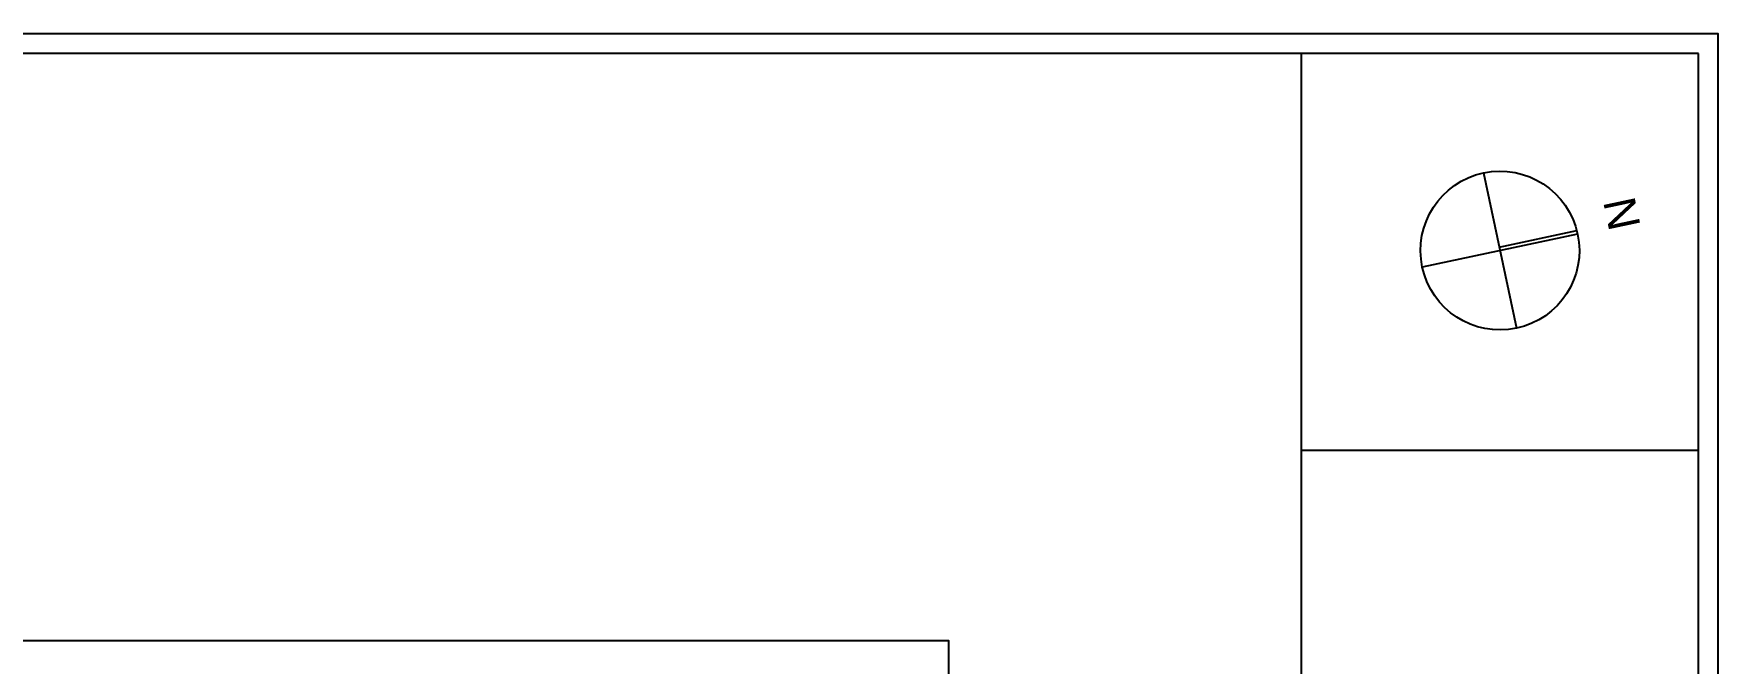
# Model space of a CAD drawing. Extents: x 613552 to 673048, y -929939 to -887889.
# Drawn here: x 651785 to 673002, y -895818 to -887889 of the extents above; entities that cross this region are included whole.
import ezdxf
from ezdxf.enums import TextEntityAlignment as Align

# ---------------------------------------------------------------- set-up
doc = ezdxf.new("R2010")
doc.units = 0
for name, color, linetype in [('2D_DRAFTING_-_GENERAL_PEN1', 7, 'CONTINUOUS'), ('AAA_MOBILJE_PEN_NO__61', 251, 'CONTINUOUS'), ('DRAWING___FIGURE_PEN_NO__1', 7, 'CONTINUOUS'), ('STRUCTURAL_-_BEARING', 7, 'CONTINUOUS'), ('STRUCTURAL_-_BEARING_PEN_N', 7, 'CONTINUOUS')]:
    doc.layers.add(name, color=color, linetype=linetype)
doc.styles.add('GENERATED_STYLE_1', font='arial.ttf')

# ---------------------------------------------------------------- blocks, each defined once
blk = doc.blocks.new('SLAB_1', base_point=(539566, -896140))
at = {"layer": 'STRUCTURAL_-_BEARING_PEN_N', "color": 7, "linetype": 'CONTINUOUS', "flags": 128}
blk.add_lwpolyline([(539566, -896140), (584366, -896140), (584366, -921140), (539566, -921140)], close=True, dxfattribs=at)
blk = doc.blocks.new('NORTH_SYMBOL_17')
at = {"layer": 'AAA_MOBILJE_PEN_NO__61', "color": 251, "linetype": 'CONTINUOUS'}
for p, q in [((0, 1000), (0, -1000)), ((45, 0), (45, 999)), ((1000, 0), (-1000, 0))]:
    blk.add_line(p, q, dxfattribs=at)
for start, end in [(0, 180), (180, 0)]:
    blk.add_arc((0, 0), 1000, start, end, dxfattribs=at)
at = {"layer": 'AAA_MOBILJE_PEN_NO__61', "color": 251, "linetype": 'CONTINUOUS', "style": 'GENERATED_STYLE_1'}
blk.add_attdef('txt', text='', height=400, dxfattribs=at).set_placement((0, 1387), align=Align.CENTER)

msp = doc.modelspace()

# ---------------------------------------------------------------- linework, layer by layer
at = {"layer": '2D_DRAFTING_-_GENERAL_PEN1', "color": 7, "linetype": 'CONTINUOUS', "flags": 128}
for points in [[(613552, -929939), (673002, -929939), (673002, -887889), (613552, -887889)], [(672752, -888139), (614552, -888139), (614552, -929689), (672752, -929689)]]:
    msp.add_lwpolyline(points, close=True, dxfattribs=at)
at = {"layer": 'DRAWING___FIGURE_PEN_NO__1', "color": 7, "linetype": 'CONTINUOUS'}
for points in [[(667752, -922210), (667752, -888139)], [(672752, -893139), (667752, -893139)]]:
    msp.add_lwpolyline(points, dxfattribs=at)

# ---------------------------------------------------------------- block references
at = {"layer": 'AAA_MOBILJE_PEN_NO__61', "color": 251, "linetype": 'CONTINUOUS'}
ref = msp.add_blockref('NORTH_SYMBOL_17', (670252, -890620), dxfattribs=dict(at, xscale=-1, zscale=1000, rotation=281.9999999999966))
ref.add_attrib('txt', 'N', dxfattribs={"color": 251, "linetype": 'CONTINUOUS', "height": 400, "rotation": 282, "style": 'GENERATED_STYLE_1'}).set_placement((671474, -890223), align=Align.BOTTOM_CENTER)
at = {"layer": 'STRUCTURAL_-_BEARING', "color": 7, "linetype": 'CONTINUOUS'}
msp.add_blockref('SLAB_1', (618505, -895529), dxfattribs=at)

doc.saveas('drawing.dxf')
